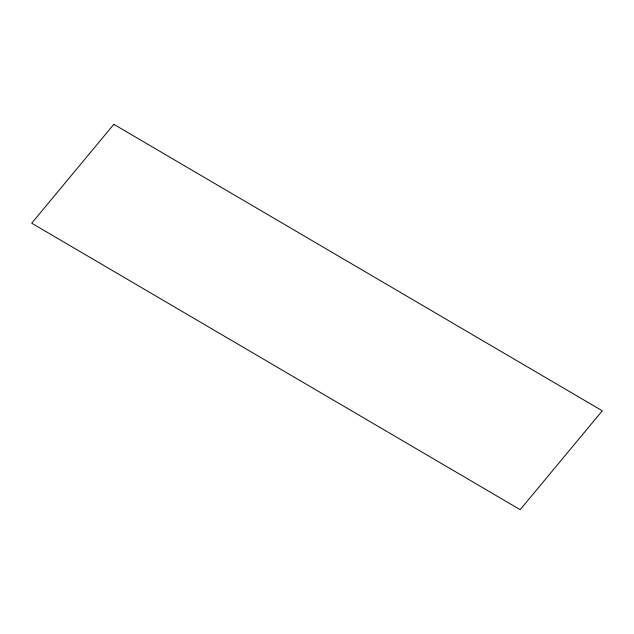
<?xml version="1.0" encoding="UTF-8"?>
<svg xmlns="http://www.w3.org/2000/svg" width="634" height="634" viewBox="0 0 634 634"><rect width="100%" height="100%" fill="white"/><g stroke="black" fill="none" stroke-linecap="round" stroke-linejoin="round"><path stroke-width="0.95" d="M113.827 124.327L31.7 223.192L520.173 509.673L602.3 410.808L113.827 124.327"/></g></svg>
